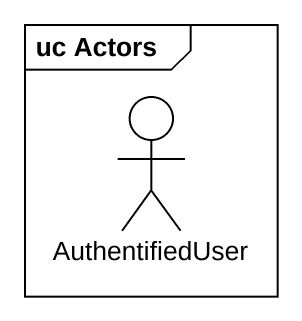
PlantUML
@startuml
mainframe uc Actors
actor AuthentifiedUser
@enduml
